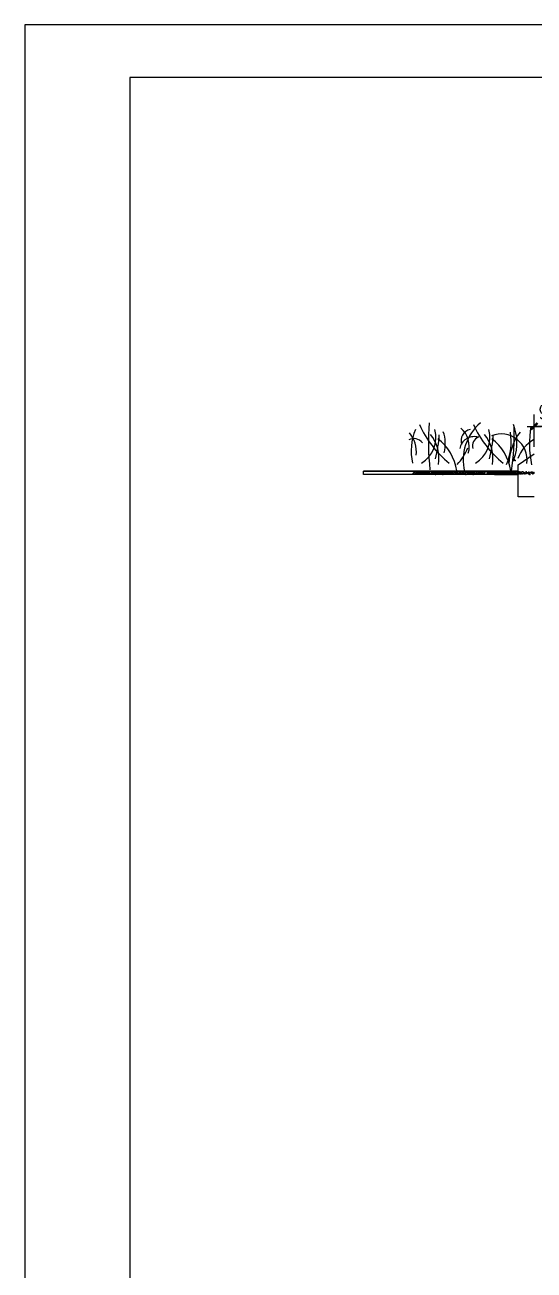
# Model space of a CAD drawing. Extents: x 1035948 to 1665131, y -158296 to 142149.
# Drawn here: x 1199235 to 1200836, y 30970 to 34883 of the extents above; entities that cross this region are included whole.
import ezdxf

# ---------------------------------------------------------------- set-up
doc = ezdxf.new("R2010")
doc.units = 0
doc.header["$LTSCALE"] = 200
doc.header["$MEASUREMENT"] = 0
doc.layers.get('0').update_dxf_attribs({"linetype": 'CONTINUOUS'})
doc.layers.get('DEFPOINTS').update_dxf_attribs({"linetype": 'CONTINUOUS'})
doc.layers.add('PUB_DIM', color=3, linetype='CONTINUOUS')
doc.layers.add('S_WALL', color=255, linetype='CONTINUOUS')
doc.styles.add('DIM_FONT', font='SIMPLEX.shx', dxfattribs={"width": 0.8})
doc.dimstyles.new('DIMN15', dxfattribs={"dimscale": 0.15, "dimtxt": 300, "dimasz": 1, "dimexe": 250, "dimexo": 300, "dimgap": 150, "dimtad": 1, "dimdec": 0, "dimdsep": 46, "dimtxsty": 'DIM_FONT', "dimblk": '_DIMX', "dimblk1": 'ARCHTICK', "dimblk2": 'ARCHTICK', "dimcen": 3, "dimdle": 2, "dimclrt": 7, "dimadec": 0, "dimazin": 0, "dimtfac": 1, "dimtdec": 0, "dimtix": 1, "dimtmove": 2, "dimatfit": 3, "dimldrblk": '_DIMX', "dimfxl": 0, "dimtolj": 1, "dimtzin": 0, "dimarcsym": 0})

# ---------------------------------------------------------------- blocks, each defined once
blk = doc.blocks.new('_DIMX')
blk.add_line((-150, 0), (150, 0))
at = {"const_width": 50}
blk.add_lwpolyline([(-70, -70), (70, 70)], dxfattribs=at)
blk = doc.blocks.new('*D783')
at = {"layer": 'DEFPOINTS', "color": 0}
for p in [(1200836, 33621.1), (1200836, 33511.7), (1200926, 33511.7)]:
    blk.add_point(p, dxfattribs=at)
at = {"layer": 'PUB_DIM', "color": 0, "lineweight": -2}
for p, q in [((1200836, 33556.7), (1200836, 33658.6)), ((1200926, 33556.7), (1200926, 33658.6)), ((1200835.9, 33621.1), (1200835.7, 33621.1)), ((1200926, 33621.1), (1200836, 33621.1)), ((1200926.2, 33621.1), (1200926.3, 33621.1))]:
    blk.add_line(p, q, dxfattribs=at)
at = {"layer": 'PUB_DIM', "color": 0, "lineweight": -2, "xscale": 0.15, "yscale": 0.15, "zscale": 0.15}
blk.add_blockref('_DIMX', (1200836, 33621.1), dxfattribs=at)
at = {"layer": 'PUB_DIM', "color": 0, "lineweight": -2, "xscale": 0.15, "yscale": 0.15, "zscale": 0.15, "rotation": 180}
blk.add_blockref('_DIMX', (1200926, 33621.1), dxfattribs=at)
at = {"layer": 'PUB_DIM', "color": 7, "insert": (1200881, 33666.1), "char_height": 45, "attachment_point": 5, "style": 'DIM_FONT'}
blk.add_mtext('\\A1;90', dxfattribs=at)
blk = doc.blocks.new('_ARCHTICK')
at = {"color": 0, "linetype": 'ByBlock', "const_width": 0.15}
blk.add_lwpolyline([(-0.5, -0.5), (0.5, 0.5)], dxfattribs=at)

msp = doc.modelspace()

# ---------------------------------------------------------------- hatches: boundary and pattern name
h = msp.add_hatch()
h.set_pattern_fill('AR-CONC', color=256, scale=50, style=0)
h.set_pattern_definition([(50, (1186227.72, 25792.56), (358.63, -31.376), [37.5, -412.5]), (355, (1186227.7, 25792.56), (-69.376, 376.096), [30, -330]), (100.4514, (1186257.6, 25789.94), (289.255, 344.72), [31.87, -350.571]), (46.1842, (1186227.7, 25892.56), (533.62, -82.76), [56.25, -618.75]), (96.6356, (1186272.2, 25885.66), (467.331, 487.059), [47.805, -525.856]), (351.1842, (1186227.7, 25892.56), (467.331, 487.06), [45, -495]), (21, (1186277.72, 25867.56), (298.4535, -201.3094), [37.5, -412.5]), (326, (1186277.7, 25867.56), (121.658, 362.575), [30, -330]), (71.4514, (1186302.6, 25850.8), (420.111, 161.265), [31.87, -350.571]), (37.5, (1186227.72, 25792.56), (6.0799, 166.4469), [0, -326, 0, -335, 0, -331.25]), (7.5, (1186227.72, 25792.56), (131.5348, 197.2059), [0, -191, 0, -318.5, 0, -126.25]), (327.5, (1186116.22, 25792.56), (266.9112, -11.2774), [0, -125, 0, -390, 0, -517.5]), (317.5, (1186066.22, 25792.56), (291.593, 50.0525), [0, -162.5, 0, -259, 0, -367.5])])
h.paths.add_polyline_path([(1200786.03213, 33470.09375), (1200786.03213, 33480.09375), (1200299.02175, 33480.43569), (1200299.02175, 33470.09375)])
h = msp.add_hatch()
h.set_pattern_fill('AN33C', color=256, scale=400, style=0)
h.set_pattern_definition([(50, (1186620.05, 25792.56), (286.904, -25.101), [30, -330]), (355, (1186620.05, 25792.56), (-55.5005, 300.877), [24, -264]), (100.4514, (1186643.96, 25790.47), (231.4038, 275.776), [25.496, -280.457]), (46.1842, (1186620.05, 25872.56), (426.8964, -66.2076), [45, -495]), (96.6356, (1186655.62, 25867.04), (373.865, 389.647), [38.244, -420.685]), (351.1842, (1186620.05, 25872.56), (373.865, 389.647), [36, -396]), (21, (1186660.05, 25852.56), (238.7628, -161.0476), [30, -330]), (326, (1186660.05, 25852.56), (97.326, 290.06), [24, -264]), (71.4514, (1186679.95, 25839.14), (336.089, 129.012), [25.496, -280.457]), (37.5, (1186620.05, 25792.56), (4.86394, 133.15754), [0, -260.8, 0, -268, 0, -265]), (7.5, (1186620.05, 25792.56), (105.2278, 157.7647), [0, -152.8, 0, -254.8, 0, -101]), (327.5, (1186530.85, 25792.56), (213.529, -9.02195), [0, -100, 0, -312, 0, -414]), (317.5, (1186490.85, 25792.56), (233.2745, 40.042), [0, -130, 0, -207.2, 0, -294])])
h.paths.add_polyline_path([(1200786.03213, 33470.09375), (1200786.03213, 33480.09375), (1200299.02175, 33480.43569), (1200299.02175, 33470.09375)])
h = msp.add_hatch()
h.set_pattern_fill('AN33C', color=256, scale=400, style=0)
h.set_pattern_definition([(50, (1186325.4, 25792.25), (286.904, -25.101), [30, -330]), (355, (1186325.4, 25792.25), (-55.5005, 300.877), [24, -264]), (100.4514, (1186349.3, 25790.16), (231.4038, 275.776), [25.496, -280.457]), (46.1842, (1186325.4, 25872.25), (426.8964, -66.2076), [45, -495]), (96.6356, (1186360.97, 25866.73), (373.865, 389.647), [38.244, -420.685]), (351.1842, (1186325.4, 25872.25), (373.865, 389.647), [36, -396]), (21, (1186365.4, 25852.25), (238.7628, -161.0476), [30, -330]), (326, (1186365.4, 25852.25), (97.326, 290.06), [24, -264]), (71.4514, (1186385.3, 25838.83), (336.089, 129.012), [25.496, -280.457]), (37.5, (1186325.4, 25792.25), (4.86394, 133.15754), [0, -260.8, 0, -268, 0, -265]), (7.5, (1186325.4, 25792.25), (105.2278, 157.7647), [0, -152.8, 0, -254.8, 0, -101]), (327.5, (1186236.2, 25792.25), (213.529, -9.02195), [0, -100, 0, -312, 0, -414]), (317.5, (1186196.2, 25792.25), (233.2745, 40.042), [0, -130, 0, -207.2, 0, -294])])
h.paths.add_polyline_path([(1200883.71636, 33479.78267), (1200396.70598, 33480.12461), (1200396.70598, 33469.78267), (1200883.71636, 33469.78267)])
h = msp.add_hatch()
h.set_pattern_fill('AN33C', color=256, scale=400, style=0)
h.set_pattern_definition([(50, (1186421.03, 25792.85), (286.904, -25.101), [30, -330]), (355, (1186421.03, 25792.85), (-55.5005, 300.877), [24, -264]), (100.4514, (1186444.94, 25790.76), (231.4038, 275.776), [25.496, -280.457]), (46.1842, (1186421.03, 25872.85), (426.8964, -66.2076), [45, -495]), (96.6356, (1186456.6, 25867.34), (373.865, 389.647), [38.244, -420.685]), (351.1842, (1186421.03, 25872.85), (373.865, 389.647), [36, -396]), (21, (1186461.03, 25852.85), (238.7628, -161.0476), [30, -330]), (326, (1186461.03, 25852.85), (97.326, 290.06), [24, -264]), (71.4514, (1186480.93, 25839.43), (336.089, 129.012), [25.496, -280.457]), (37.5, (1186421.03, 25792.85), (4.86394, 133.15754), [0, -260.8, 0, -268, 0, -265]), (7.5, (1186421.03, 25792.85), (105.2278, 157.7647), [0, -152.8, 0, -254.8, 0, -101]), (327.5, (1186331.83, 25792.85), (213.529, -9.02195), [0, -100, 0, -312, 0, -414]), (317.5, (1186291.83, 25792.85), (233.2745, 40.042), [0, -130, 0, -207.2, 0, -294])])
h.paths.add_polyline_path([(1200979.35031, 33480.38753), (1200492.33993, 33480.72947), (1200492.33993, 33470.38753), (1200979.35031, 33470.38753)])
h = msp.add_hatch()
h.set_pattern_fill('AN33C', color=256, scale=400, style=0)
h.set_pattern_definition([(50, (1186516.67, 25792.25), (286.904, -25.101), [30, -330]), (355, (1186516.67, 25792.25), (-55.5005, 300.877), [24, -264]), (100.4514, (1186540.58, 25790.16), (231.4038, 275.776), [25.496, -280.457]), (46.1842, (1186516.67, 25872.25), (426.8964, -66.2076), [45, -495]), (96.6356, (1186552.24, 25866.73), (373.865, 389.647), [38.244, -420.685]), (351.1842, (1186516.67, 25872.25), (373.865, 389.647), [36, -396]), (21, (1186556.67, 25852.25), (238.7628, -161.0476), [30, -330]), (326, (1186556.67, 25852.25), (97.326, 290.06), [24, -264]), (71.4514, (1186576.56, 25838.83), (336.089, 129.012), [25.496, -280.457]), (37.5, (1186516.67, 25792.25), (4.86394, 133.15754), [0, -260.8, 0, -268, 0, -265]), (7.5, (1186516.67, 25792.25), (105.2278, 157.7647), [0, -152.8, 0, -254.8, 0, -101]), (327.5, (1186427.47, 25792.25), (213.529, -9.02195), [0, -100, 0, -312, 0, -414]), (317.5, (1186387.47, 25792.25), (233.2745, 40.042), [0, -130, 0, -207.2, 0, -294])])
h.paths.add_polyline_path([(1201074.98425, 33479.78267), (1200587.97386, 33480.12461), (1200587.97386, 33469.78267), (1201074.98425, 33469.78267)])

# ---------------------------------------------------------------- linework, layer by layer
for p, q in [((1200786.03213, 33480.09375), (1200299.02175, 33480.43569)), ((1200530.30289, 33480.43569), (1200530.30289, 33469.7177))]:
    msp.add_line(p, q)
at = {"color": 151}
msp.add_lwpolyline([(1209036.21944, 27952.83321), (1209036.21944, 34882.83321), (1199235.21944, 34882.83321), (1199235.21944, 27952.83321)], close=True, dxfattribs=at)
at = {"color": 5}
msp.add_lwpolyline([(1208871.21944, 28117.83321), (1208871.21944, 34717.83321), (1199565.21944, 34717.83321), (1199565.21944, 28117.83321)], close=True, dxfattribs=at)
msp.add_lwpolyline([(1200299.02175, 33480.43569), (1200786.03213, 33480.43569), (1200786.03213, 33470.09375), (1200299.02175, 33470.09375)], close=True)
for centre, radius, start, end in [((1200764.74995, 33754.82713), 316.47286, 203.90709875, 231.80723813), ((1201298.39028, 33571.3053), 794.88031, 175.59020302, 186.22991453), ((1200554.53491, 33557.87506), 77.24715, 343.94468472, 48.85753443), ((1200764.52203, 33515.63899), 151.8944, 129.74911558, 193.88128421), ((1200934.47718, 33754.82713), 316.47286, 203.90709875, 231.80723813), ((1199963.93753, 33597.33348), 809.1123, 351.68815129, 1.57391574), ((1200638.62459, 33570.46758), 143.24034, 339.44381852, 23.07614999), ((1201128.09506, 33566.34405), 307.32053, 169.80741836, 192.41904024), ((1200457.76622, 33549.07417), 33.7344, 36.75711527, 118.85959322), ((1200375.12463, 33541.96441), 90.47844, 352.82453103, 40.59750544), ((1200629.19529, 33543.49455), 179.93474, 157.83845918, 191.99478639), ((1200435.69201, 33585.41843), 91.48688, 299.8890475, 16.4786351), ((1200413.4108, 33520.40197), 123.18669, 351.13656924, 37.95312139), ((1200158.58529, 33614.41226), 379.37949, 345.42870928, 357.06609905), ((1200441.73612, 33460.08378), 152.26534, 8.09963223, 53.27575433), ((1200444.61728, 33567.26258), 112.04279, 344.69116425, 19.33093952), ((1200647.16439, 33542.82395), 46.18189, 77.87859319, 168.8977503), ((1200641.97061, 33576.00151), 36.12331, 101.73813834, 198.42710324), ((1200672.51424, 33559.3434), 30.66242, 110.96365482, 194.40233532), ((1200605.41924, 33585.41843), 91.48688, 299.8890475, 16.4786351), ((1200583.13803, 33520.40197), 123.18669, 351.13656924, 37.95312139), ((1200328.31253, 33614.41226), 379.37949, 345.42870928, 357.06609905), ((1200732.1213, 33516.0545), 81.39111, 352.14451622, 112.06350563), ((1200611.46336, 33460.08378), 152.26534, 8.09963223, 53.27575433), ((1200574.34656, 33573.10332), 189.10017, 337.72400036, 9.15239413), ((1200926.31209, 33499.71665), 169.79719, 142.45781887, 178.63525742), ((1200885.06112, 33485.63766), 106.16661, 118.85959322, 161.0377696), ((1200481.10582, 33611.26946), 157.26882, 315.69535673, 338.66664176)]:
    msp.add_arc(centre, radius, start, end)
for p in [(1200769.18648, 33515.38423), (1200769.79176, 33517.1988), (1200771.00231, 33513.56966), (1200773.42343, 33517.1988), (1200775.84453, 33514.17451), (1200461.70519, 33474.36982), (1200464.73158, 33476.18439), (1200464.73158, 33471.95039), (1200467.1527, 33474.36982), (1200467.15671, 33480.07515), (1200470.78437, 33476.78925), (1200470.78437, 33473.16011), (1200472.6002, 33472.55525), (1200473.20547, 33474.97468), (1200475.62659, 33475.57954), (1200476.83714, 33473.76496), (1200479.25826, 33474.97468), (1200479.86354, 33476.78925), (1200481.07409, 33473.16011), (1200483.49521, 33476.78925), (1200485.91631, 33473.76496), (1200488.94271, 33474.36982), (1200493.78494, 33475.57954), (1200494.39022, 33479.20868), (1200494.39022, 33472.55525), (1200495.60077, 33475.57954), (1200497.41661, 33472.55525), (1200498.02189, 33474.97467), (1200499.83772, 33477.99896), (1200501.65356, 33473.16011), (1200502.86411, 33478.60382), (1200505.28523, 33473.76496), (1200505.89051, 33477.39411), (1200508.31161, 33475.57954), (1200510.12745, 33472.55525), (1200513.75912, 33479.20868), (1200514.3644, 33476.18439), (1200514.3644, 33473.76496), (1200517.99607, 33475.57954), (1200519.20662, 33474.36982), (1200521.62774, 33472.55525), (1200522.83829, 33477.39411), (1200524.65412, 33473.16011), (1200525.86469, 33476.18439), (1200525.86469, 33473.76496), (1200525.86469, 33470.38753), (1200529.49636, 33477.99896), (1200531.31218, 33474.36982), (1200531.7479, 33475.28576), (1200532.35318, 33478.9149), (1200532.35318, 33472.26147), (1200533.12803, 33477.99896), (1200533.56373, 33475.28576), (1200534.94385, 33476.18439), (1200534.94385, 33472.55525), (1200535.37957, 33472.26147), (1200535.98485, 33474.68089), (1200537.97025, 33476.78925), (1200538.57552, 33474.36982), (1200541.60192, 33474.97467), (1200542.20719, 33477.39411), (1200544.02302, 33473.76496), (1200546.44414, 33476.78925), (1200548.25997, 33474.97467), (1200548.71438, 33470.08784), (1200550.68109, 33476.78925), (1200551.28636, 33474.36982), (1200553.10219, 33476.78925), (1200554.31276, 33473.76496), (1200557.33914, 33474.97467), (1200560.36553, 33476.78925), (1200560.36553, 33472.55525), (1200562.78665, 33474.97467), (1200562.79066, 33480.68), (1200566.41832, 33477.39411), (1200566.41832, 33473.76496), (1200568.23415, 33473.16011), (1200568.83943, 33475.57954), (1200571.26054, 33476.18439), (1200572.4711, 33474.36982), (1200574.89221, 33475.57954), (1200575.49749, 33477.39411), (1200576.70804, 33473.76496), (1200579.12916, 33477.39411), (1200581.55026, 33474.36982), (1200584.57666, 33474.97467), (1200589.41888, 33474.97468), (1200590.02416, 33478.60383), (1200590.02416, 33471.95039), (1200591.23471, 33474.97468), (1200593.05055, 33471.95039), (1200593.65583, 33474.36982), (1200595.47166, 33477.39411), (1200597.2875, 33472.55525), (1200598.49805, 33477.99896), (1200600.91917, 33473.16011), (1200601.52444, 33476.78925), (1200603.94555, 33474.97468), (1200605.76139, 33471.95039), (1200609.39306, 33478.60383), (1200609.99834, 33475.57954), (1200609.99834, 33473.16011), (1200613.63001, 33474.97468), (1200614.84056, 33473.76496), (1200617.26168, 33471.95039), (1200618.47223, 33476.78925), (1200620.28806, 33472.55525), (1200621.49862, 33475.57954), (1200621.49862, 33473.16011), (1200621.49862, 33469.78267), (1200625.13029, 33477.39411), (1200626.94612, 33473.76496), (1200628.76196, 33477.39411), (1200630.57779, 33475.57954), (1200630.57779, 33471.95039), (1200633.60419, 33476.18439), (1200634.20946, 33473.76496), (1200637.23586, 33474.36982), (1200637.84113, 33476.78925), (1200639.65696, 33473.16011), (1200642.07808, 33476.18439), (1200643.89391, 33474.36982), (1200644.34832, 33469.48299), (1200646.31502, 33476.18439), (1200646.9203, 33473.76496), (1200648.73613, 33476.18439), (1200649.9467, 33473.16011), (1200652.97308, 33474.36982), (1200655.99947, 33476.18439), (1200655.99947, 33471.95039), (1200658.42059, 33474.36982), (1200658.42459, 33480.07515), (1200662.05226, 33476.78925), (1200662.05226, 33473.16011), (1200663.86809, 33472.55525), (1200664.47336, 33474.97468), (1200666.89448, 33475.57954), (1200668.10503, 33473.76496), (1200670.52615, 33474.97468), (1200671.13143, 33476.78925), (1200672.34198, 33473.16011), (1200674.7631, 33476.78925), (1200677.1842, 33473.76496), (1200680.2106, 33474.36982), (1200688.07921, 33475.57954), (1200688.68449, 33479.20868), (1200688.68449, 33472.55525), (1200689.89504, 33475.57954), (1200691.71088, 33472.55525), (1200692.31616, 33474.97467), (1200694.13199, 33477.99896), (1200695.94783, 33473.16011), (1200697.15838, 33478.60382), (1200698.85395, 33477.70518), (1200699.5795, 33473.76496), (1200700.18477, 33477.39411), (1200700.66979, 33472.86633), (1200701.88034, 33478.31004), (1200702.60588, 33475.57954), (1200704.30146, 33473.47118), (1200704.42172, 33472.55525), (1200704.90674, 33477.10033), (1200707.32784, 33475.28576), (1200708.05339, 33479.20868), (1200708.65867, 33476.18439), (1200708.65867, 33473.76496), (1200709.14368, 33472.26147), (1200712.29034, 33475.57954), (1200712.77535, 33478.9149), (1200713.38063, 33475.89061), (1200713.38063, 33473.47118), (1200713.50089, 33474.36982), (1200715.92201, 33472.55525), (1200717.0123, 33475.28576), (1200717.13256, 33477.39411), (1200718.22285, 33474.07604), (1200718.94839, 33473.16011), (1200720.15895, 33476.18439), (1200720.15895, 33473.76496), (1200720.15895, 33470.38753), (1200720.64397, 33472.26147), (1200721.85452, 33477.10033), (1200723.67035, 33472.86633), (1200723.79062, 33477.99896), (1200724.88092, 33475.89061), (1200724.88092, 33473.47118), (1200724.88092, 33470.09375), (1200725.60645, 33474.36982), (1200727.42229, 33477.99896), (1200728.51259, 33477.70518), (1200729.23812, 33476.18439), (1200729.23812, 33472.55525), (1200730.32842, 33474.07604), (1200732.14426, 33477.70518), (1200732.26452, 33476.78925), (1200732.86979, 33474.36982), (1200733.96009, 33475.89061), (1200733.96009, 33472.26147), (1200736.98648, 33476.49547), (1200737.59176, 33474.07604), (1200740.61815, 33474.68089), (1200741.22343, 33477.10033), (1200743.03925, 33473.47118), (1200745.46037, 33476.49547), (1200747.2762, 33474.68089), (1200747.73062, 33469.79406), (1200749.69732, 33476.49547), (1200750.30259, 33474.07604), (1200752.11842, 33476.49547), (1200753.32899, 33473.47118), (1200754.6598, 33476.78925), (1200754.6598, 33472.55525), (1200756.35537, 33474.68089), (1200757.08092, 33474.97467), (1200757.08492, 33480.68), (1200759.38176, 33476.49547), (1200759.38176, 33472.26147), (1200760.71259, 33477.39411), (1200760.71259, 33473.76496), (1200761.80288, 33474.68089), (1200761.80689, 33480.38622), (1200762.52842, 33473.16011), (1200763.13369, 33475.57954), (1200765.43455, 33477.10033), (1200765.43455, 33473.47118), (1200765.55481, 33476.18439), (1200766.76536, 33474.36982), (1200767.25038, 33472.86633), (1200767.85566, 33475.28576), (1200770.27677, 33475.89061), (1200771.48733, 33474.07604), (1200773.90844, 33475.28576), (1200774.51372, 33477.10033), (1200775.72427, 33473.47118), (1200778.14539, 33477.10033), (1200780.5665, 33474.07604), (1200783.59289, 33474.68089), (1200790.4854, 33474.97468), (1200791.09068, 33478.60383), (1200791.09068, 33471.95039), (1200792.30123, 33474.97468), (1200794.11707, 33471.95039), (1200794.72235, 33474.36982), (1200796.53818, 33477.39411), (1200798.35402, 33472.55525), (1200799.56457, 33477.99896), (1200801.98569, 33473.16011), (1200802.59097, 33476.78925), (1200805.01207, 33474.97468), (1200806.82791, 33471.95039), (1200810.45958, 33478.60383), (1200811.06486, 33475.57954), (1200811.06486, 33473.16011), (1200814.69653, 33474.97468), (1200815.90708, 33473.76496), (1200818.3282, 33471.95039), (1200819.53875, 33476.78925), (1200821.35458, 33472.55525), (1200822.56515, 33475.57954), (1200822.56515, 33473.16011), (1200822.56515, 33469.78267), (1200826.19682, 33477.39411), (1200828.01265, 33473.76496), (1200829.82849, 33477.39411), (1200831.64432, 33475.57954), (1200831.64432, 33471.95039), (1200834.67071, 33476.18439), (1200835.27599, 33473.76496)]:
    msp.add_point(p)
at = {"layer": 'PUB_DIM'}
for p, q in [((1200786.03213, 33499.84021), (1200836.03213, 33535.09375)), ((1200786.03213, 33399.84021), (1200786.03213, 33499.84021)), ((1200836.03213, 33399.84021), (1200786.03213, 33399.84021))]:
    msp.add_line(p, q, dxfattribs=at)
at = {"layer": 'S_WALL'}
for p, q in [((1200711.36468, 33470.09375), (1200745.88442, 33470.09375)), ((1200745.88442, 33470.09375), (1200786.03213, 33470.09375))]:
    msp.add_line(p, q, dxfattribs=at)

# ---------------------------------------------------------------- dimensions: what is measured, and where the dimension line sits
at = {"layer": 'PUB_DIM'}
dim = msp.add_aligned_dim(p1=(1200926.03213, 33511.69974), p2=(1200836.03213, 33511.69974), distance=-109.42454, dimstyle='DIMN15', dxfattribs=at)
dim.commit()
dim.dimension.update_dxf_attribs({"geometry": '*D783', "text_midpoint": (1200881.03213, 33666.12428)})

doc.saveas('drawing.dxf')
